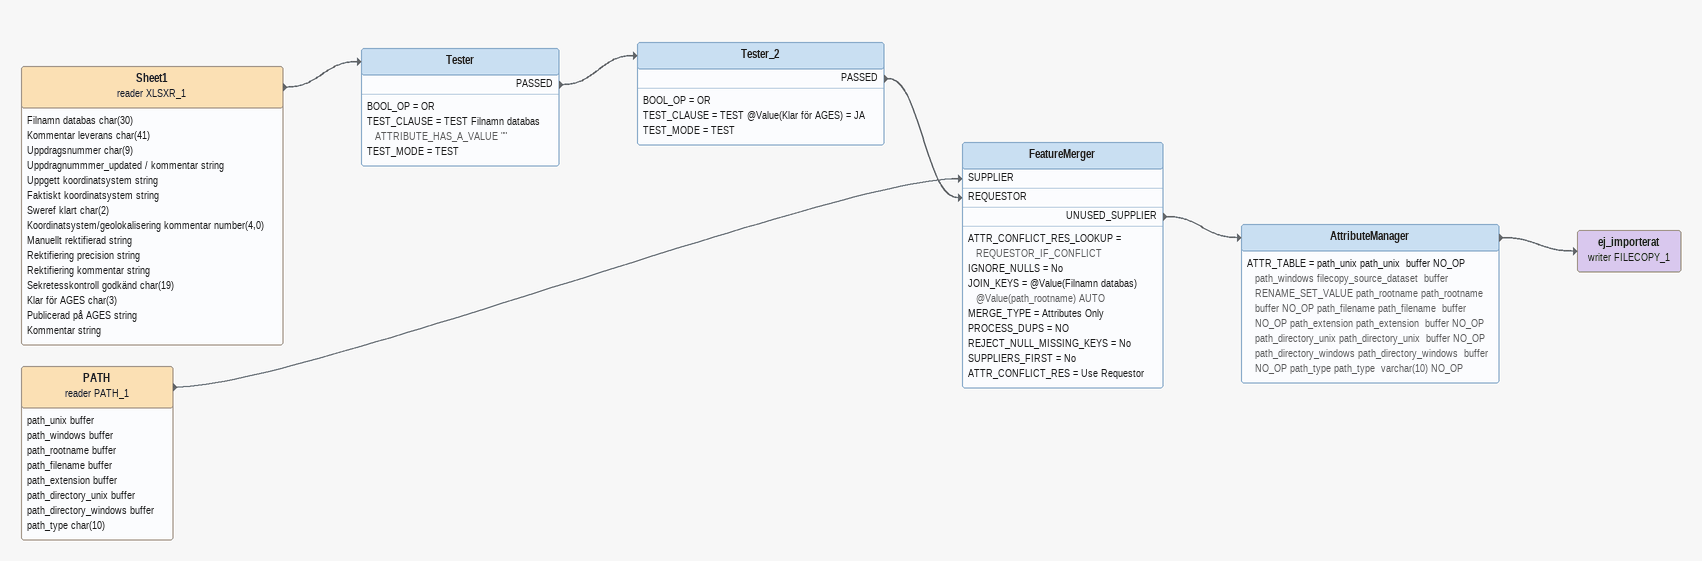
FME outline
Sheet1 (reader XLSXR_1)
    attributes: Filnamn databas char(30), Kommentar leverans char(41), Uppdragsnummer char(9), Uppdragnummmer_updated / kommentar string, Uppgett koordinatsystem string, Faktiskt koordinatsystem string, Sweref klart char(2), Koordinatsystem/geolokalisering kommentar number(4,0), Manuellt rektifierad string, Rektifiering precision string, Rektifiering kommentar string, Sekretesskontroll godkänd char(19), Klar för AGES char(3), Publicerad på AGES string, Kommentar string
    -> Tester
Tester
    BOOL_OP = OR
    TEST_CLAUSE = TEST Filnamn databas ATTRIBUTE_HAS_A_VALUE ""
    TEST_MODE = TEST
    PASSED -> Tester_2
Tester_2
    BOOL_OP = OR
    TEST_CLAUSE = TEST @Value(Klar för AGES) = JA
    TEST_MODE = TEST
    PASSED -> FeatureMerger [REQUESTOR]
PATH (reader PATH_1)
    attributes: path_unix buffer, path_windows buffer, path_rootname buffer, path_filename buffer, path_extension buffer, path_directory_unix buffer, path_directory_windows buffer, path_type char(10)
    -> FeatureMerger [SUPPLIER]
FeatureMerger
    ATTR_CONFLICT_RES_LOOKUP = REQUESTOR_IF_CONFLICT
    IGNORE_NULLS = No
    JOIN_KEYS = @Value(Filnamn databas) @Value(path_rootname) AUTO
    MERGE_TYPE = Attributes Only
    PROCESS_DUPS = NO
    REJECT_NULL_MISSING_KEYS = No
    SUPPLIERS_FIRST = No
    ATTR_CONFLICT_RES = Use Requestor
    UNUSED_SUPPLIER -> AttributeManager
AttributeManager
    ATTR_TABLE = path_unix path_unix  buffer NO_OP path_windows filecopy_source_dataset  buffer RENAME_SET_VALUE path_rootname path_rootname  buffer NO_OP path_filename path_filename  buffer NO_OP path_extension path_extension  buffer NO_OP path_directory_unix path_directory_unix  buffer NO_OP path_directory_windows path_directory_windows  buffer NO_OP path_type path_type  varchar(10) NO_OP
    -> ej_importerat (writer FILECOPY_1)
ej_importerat (writer FILECOPY_1)
